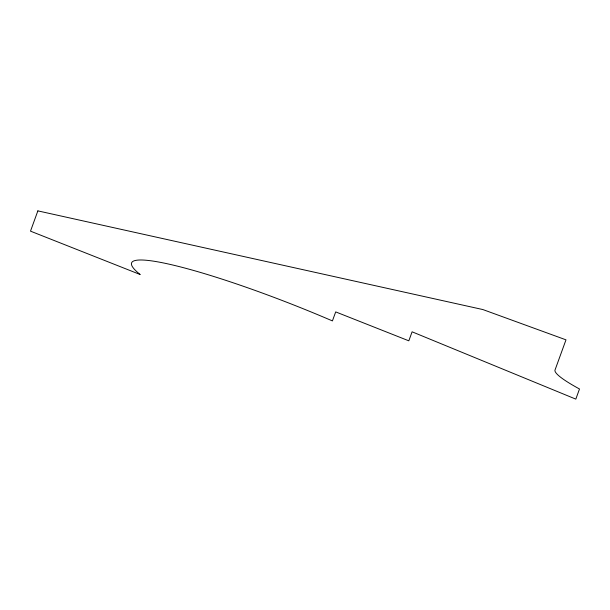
<?xml version="1.0" encoding="UTF-8"?>
<svg xmlns="http://www.w3.org/2000/svg" width="610" height="610" viewBox="0 0 610 610"><rect width="100%" height="100%" fill="white"/><g stroke="black" fill="none" stroke-linecap="round" stroke-linejoin="round"><path stroke-width="0.91" d="M37.866 210.877L30.5 231.152L140.193 274.531A168.398 20.526 21.6 0 1 174.612 265.457A168.398 20.526 21.6 0 1 332.419 320.913L335.698 311.901L408.822 340.822L412.101 331.81L575.817 399.123L579.5 388.989A101.733 12.398 21.6 0 1 554.94 370.255L565.988 339.846L482.899 309.567L37.866 210.877"/></g></svg>
